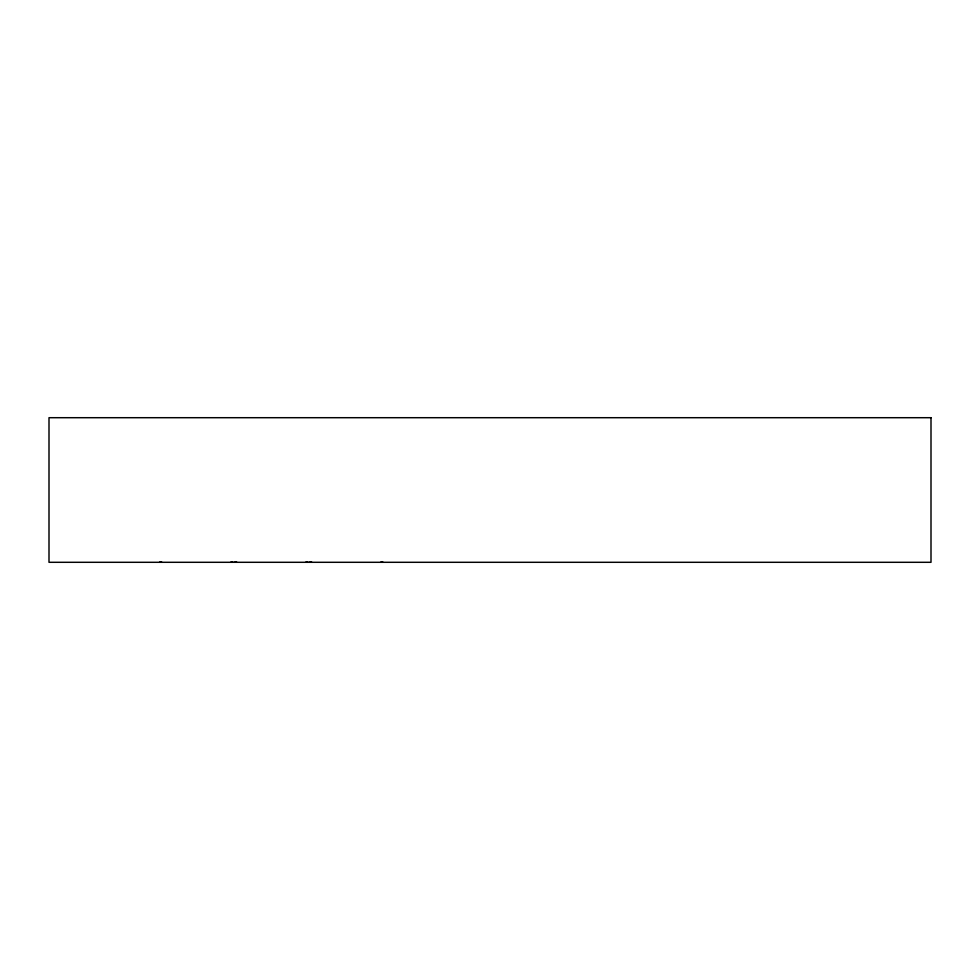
<?xml version="1.0" encoding="UTF-8"?>
<svg xmlns="http://www.w3.org/2000/svg" width="980" height="980" viewBox="0 0 980 980"><rect width="100%" height="100%" fill="white"/><g stroke="black" fill="none" stroke-linecap="round" stroke-linejoin="round"><path stroke-width="1.47" d="M159.593 562.14L161.737 562.14M230.827 562.14L232.971 562.14M234.575 562.14L236.719 562.14M305.809 562.14L307.953 562.14M309.558 562.14L311.701 562.14M380.791 562.14L382.935 562.14M931 417.701L49 417.701L49 562.299L931 562.299L931 417.701"/></g></svg>
